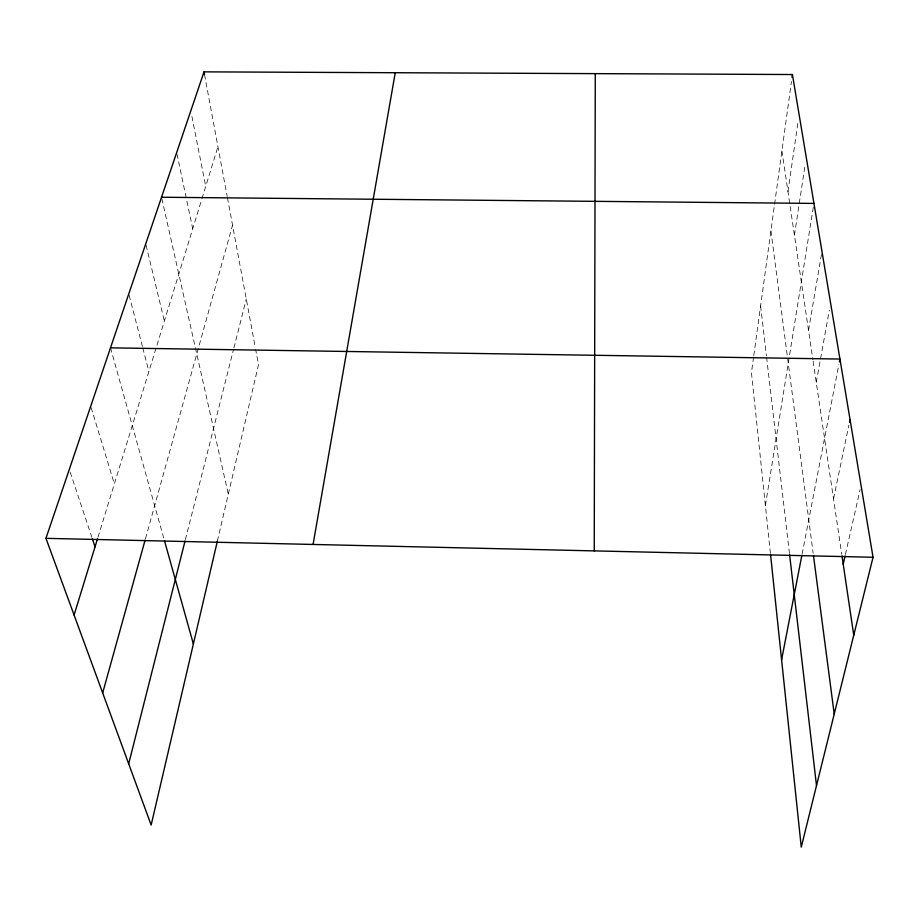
<?xml version="1.0" encoding="UTF-8"?>
<svg xmlns="http://www.w3.org/2000/svg" width="919" height="919" viewBox="0 0 919 919"><rect width="100%" height="100%" fill="white"/><g stroke="black" fill="none" stroke-linecap="round" stroke-linejoin="round"><path stroke-width="0.69" stroke-dasharray="4.59 3.45" d="M753.58 356.986L751.443 372.574L770.467 553.801M753.775 355.561L791.443 81.596M787.974 191.646L798.289 120.148M794.43 235.207L805.182 164.467M765.389 505.473L813.717 204.811M808.536 330.312L821.724 252.851M816.256 382.35L829.352 310.117M802.103 554.088L838.863 364.625M833.522 498.787L848.892 425.164M845.411 554.513L860.115 489.586M217.355 541.165L258.503 364.717L255.643 349.346M185.397 539.66L233.541 349.392M233.897 348.002L246.281 299.043M145.478 538.741L232.541 225.189M97.977 537.27L201.537 200.066M201.95 198.699L217.941 146.661M70.189 472.182L91.877 537.339M91.142 407.554L114.37 483.899M110.498 347.841L163.766 538.166M129.142 295.263L142.422 346.543M142.79 347.933L148.889 371.494M146.087 245.189L164.363 321.099M161.847 198.63L228.303 494.192M176.976 153.933L192.714 228.774M191.91 116.437L205.73 186.396M204.546 74.669L227.188 196.413M227.452 197.792L255.379 347.945M781.92 150.865L812.913 359.846M813.12 361.259L841.77 554.444M770.926 230.853L813.154 553.204M760.599 305.935L766.423 355.894M766.584 357.273L789.455 553.445"/><path stroke-width="1.38" d="M594.237 550.895L595.282 73.635M792.029 77.357L792.419 74.531L204.018 71.854L45.95 538.339L151.153 825.044L217.355 541.165M313.08 544.45L395.25 72.716M781.598 659.796L801.839 555.455M839.403 361.833L839.943 359.053L110.498 347.841M849.478 422.384L850.052 419.604M843.217 564.186L845.101 555.903M792.419 74.531L873.05 557.27L801.265 847.146L770.616 555.225M128.683 763.815L185.052 541.027M102.675 692.926L145.099 540.119M74.094 615.041L97.552 538.637M161.537 197.24L813.947 203.409M45.95 538.339L873.05 557.27M92.325 538.706L95.036 546.851M164.524 540.877L193.369 643.978M204.018 71.854L204.546 74.669M841.976 555.834L853.751 635.213M813.522 555.984L834.222 714.063M789.616 554.869L816.509 785.573"/></g></svg>
